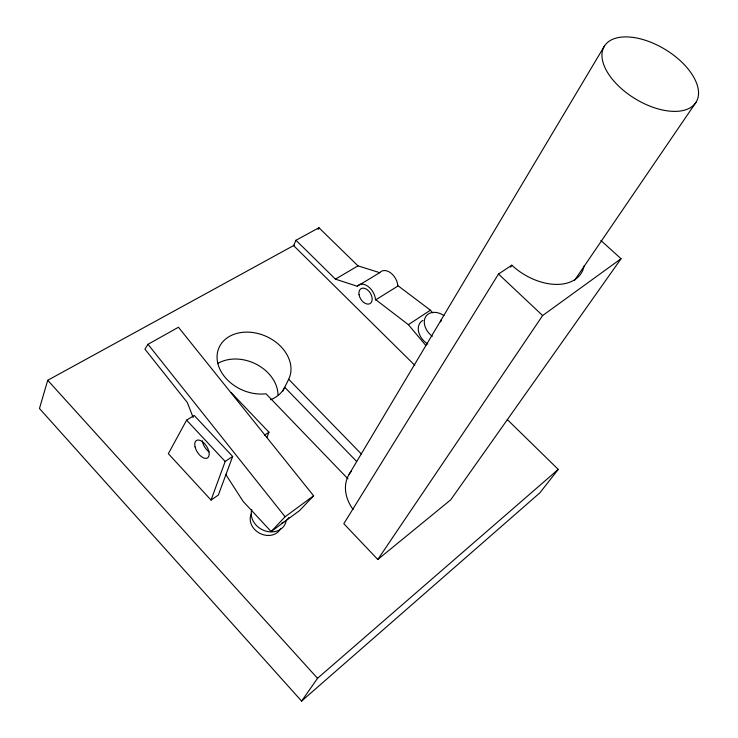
<?xml version="1.0" encoding="UTF-8"?>
<svg xmlns="http://www.w3.org/2000/svg" width="738" height="738" viewBox="0 0 738 738"><rect width="100%" height="100%" fill="white"/><g stroke="black" fill="none" stroke-linecap="round" stroke-linejoin="round"><path stroke-width="1.11" d="M294.268 245.21L47.721 380.282L39.465 408.492L301.602 701.1L539.856 492.846L558.26 469.405L507.283 419.562M211.04 500.069L225.173 461.462L232.654 456.462L194.195 415.429L186.603 420.162L168.347 453.676L211.04 500.069L218.356 495.041L232.654 456.462M266.861 437.551L268.955 432.219L231.04 392.441M432.652 312.829L430.42 310.191L397.819 285.588A12.878 8.505 58.4 0 0 390.42 272.691A12.878 8.505 58.4 0 0 379.738 272.682L357.995 265.855L318.936 227.756L295.984 240.265L293.595 245.579L414.774 365.273M318.124 229.509L318.936 227.756M282.7 391.315L288.687 379.267A38.256 29.363 23.7 0 0 258.687 333.705A38.256 29.363 23.7 0 0 217.249 360.227A38.256 29.363 23.7 0 0 266.012 393.778L347.93 478.814M349.139 474.276L604.385 46.143M584.09 265.911A48.948 31.494 32.1 0 1 556.304 284.407A48.948 31.494 32.1 0 1 511.821 265.191L498.501 274.038L343.816 523.722L377.801 559.487L450.669 499.884L621.045 258.734L600.852 240.431M510.604 267.147L511.821 265.191M281.934 523.021A18.385 15.314 28.5 0 0 283.807 522.172L299.425 510.705L313.604 495.798L178.439 327.248L147.997 344.305L144.943 349.157L187.369 402.597L193.162 417.551M377.801 559.487L542.633 315.541L621.045 258.734M574.644 280.228L695.989 102.324A53.736 28.874 31.3 0 0 640.778 38.948A53.736 28.874 31.3 0 0 613.961 81.162A53.736 28.874 31.3 0 0 695.989 102.324M301.602 701.1L317.524 678.305L558.26 469.405M225.727 474.396L243.106 501.351L271.16 531.563L285.089 516.757L313.604 495.798M271.16 531.563L283.807 522.172M264.508 435.189L268.955 432.219M295.984 240.265L335.43 279.149L357.257 286.252A13.099 8.469 58.4 0 1 367.958 286.362A13.099 8.469 58.4 0 1 375.485 299.471L408.382 324.665L430.42 310.191M375.513 299.988L397.837 286.095M357.257 286.252L379.738 272.682M335.43 279.149L357.995 265.855M498.501 274.038L542.633 315.541M288.687 379.267L361.417 454.054M356.611 461.444L284.72 387.266A37.998 29.335 23.6 0 1 270.505 399.747M186.603 420.162L225.173 461.462M47.721 380.282L317.524 678.305M408.382 324.665L425.854 345.504M147.997 344.305L285.089 516.757M432.32 336.297A16.051 11.743 42.5 0 1 425.522 316.999A16.051 11.743 42.5 0 1 443.925 315.56M427.883 344.065A15.941 11.734 42.6 0 1 422.957 320.329M440.937 321.989A2.242 1.633 42.5 0 1 441.647 319.766M286.187 520.908A18.247 15.277 28.5 0 1 265.145 530.89A18.247 15.277 28.5 0 1 251.769 509.681M288.816 517.559A18.385 15.314 28.5 0 1 286.99 519.82M209.085 451.896A10.258 5.489 57.5 0 1 202.341 440.761M280.468 528.823A16.393 13.773 28.5 0 1 259.859 533.38A16.393 13.773 28.5 0 1 251.307 513.869M353.115 509.46A38.496 30.609 34.3 0 1 351.389 471.176M217.516 363.603A37.407 29.271 23.4 0 1 256.271 364.221A37.407 29.271 23.4 0 1 277.986 394.756M359.055 294.711A8.727 5.646 58.4 0 0 369.95 303.659A8.727 5.646 58.4 0 0 367.644 290.025A8.727 5.646 58.4 0 0 359.055 294.711M195.081 446.97A10.332 5.48 57.5 0 0 207.286 458.049A10.332 5.48 57.5 0 0 203.531 442.597A10.332 5.48 57.5 0 0 195.081 446.97"/></g></svg>
